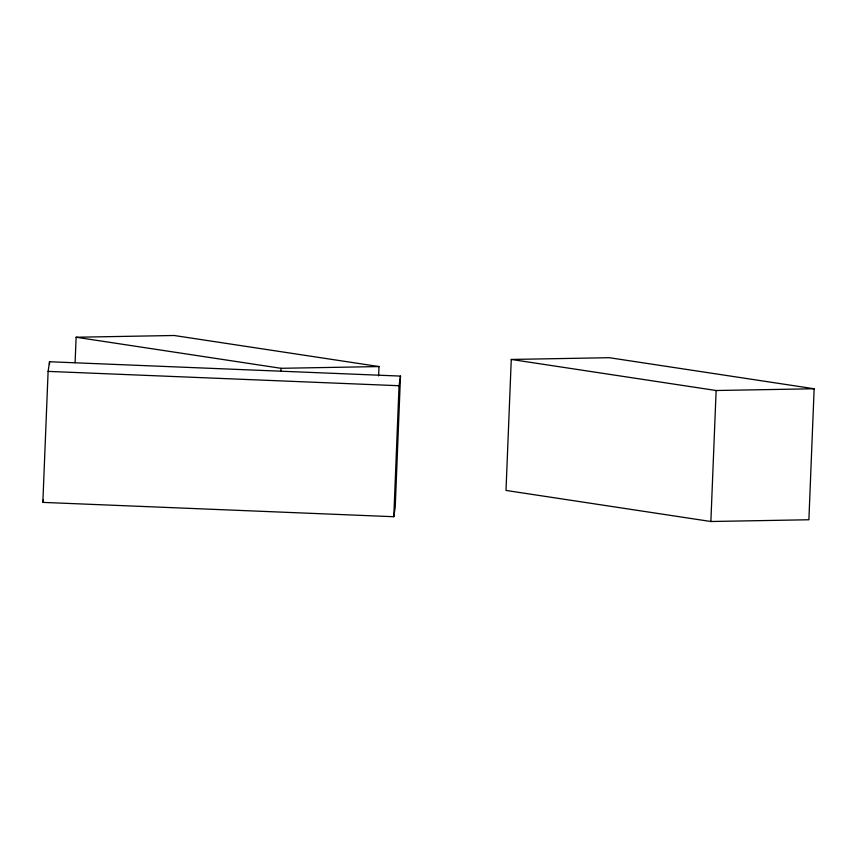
<?xml version="1.0" encoding="UTF-8"?>
<svg xmlns="http://www.w3.org/2000/svg" width="857" height="857" viewBox="0 0 857 857"><rect width="100%" height="100%" fill="white"/><g stroke="black" fill="none" stroke-linecap="round" stroke-linejoin="round"><path stroke-width="1.29" d="M42.85 502.384L48.11 371.381L49.556 361.75L400.487 376.084L395.227 507.087L393.792 516.717L42.85 502.384L43.214 499.974M49.449 364.418L49.556 361.75M75.105 362.64L76.123 337.24L174.142 335.494L379.008 366.56L378.633 375.912M280.882 370.985L280.989 368.306L76.123 337.24M393.792 516.717L399.051 385.725L400.487 376.084M511.265 359.447L506.005 490.44L710.871 521.506L808.89 519.76L814.15 388.767L609.284 357.701L511.265 359.447L716.131 390.513L814.15 388.767M710.871 521.506L716.131 390.513M280.989 368.306L379.008 366.56M48.11 371.381L399.051 385.725"/></g></svg>
